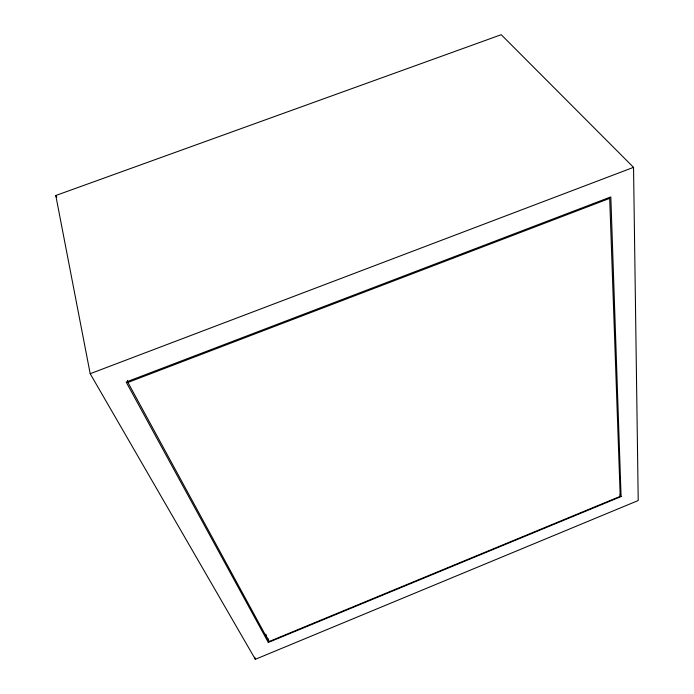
<?xml version="1.0" encoding="UTF-8"?>
<svg xmlns="http://www.w3.org/2000/svg" width="694" height="694" viewBox="0 0 694 694"><rect width="100%" height="100%" fill="white"/><g stroke="black" fill="none" stroke-linecap="round" stroke-linejoin="round"><path stroke-width="1.04" d="M255.349 659.3L638.22 500.53L633.535 167.349L501.224 34.7L55.78 195.508L90.194 373.71L255.349 659.3L254.759 657.218M268.96 641.594L620.21 496.366L609.696 198.363L127.922 382.437L268.96 641.594L268.049 638.541M268.309 642.444L621.078 496.566L610.815 196.914L126.161 382.03L268.309 642.444L265.828 634.151M90.194 373.71L633.535 167.349M619.872 494.779L621.078 496.566M55.78 195.508L56.778 197.426M127.436 380.338L127.922 382.437"/></g></svg>
